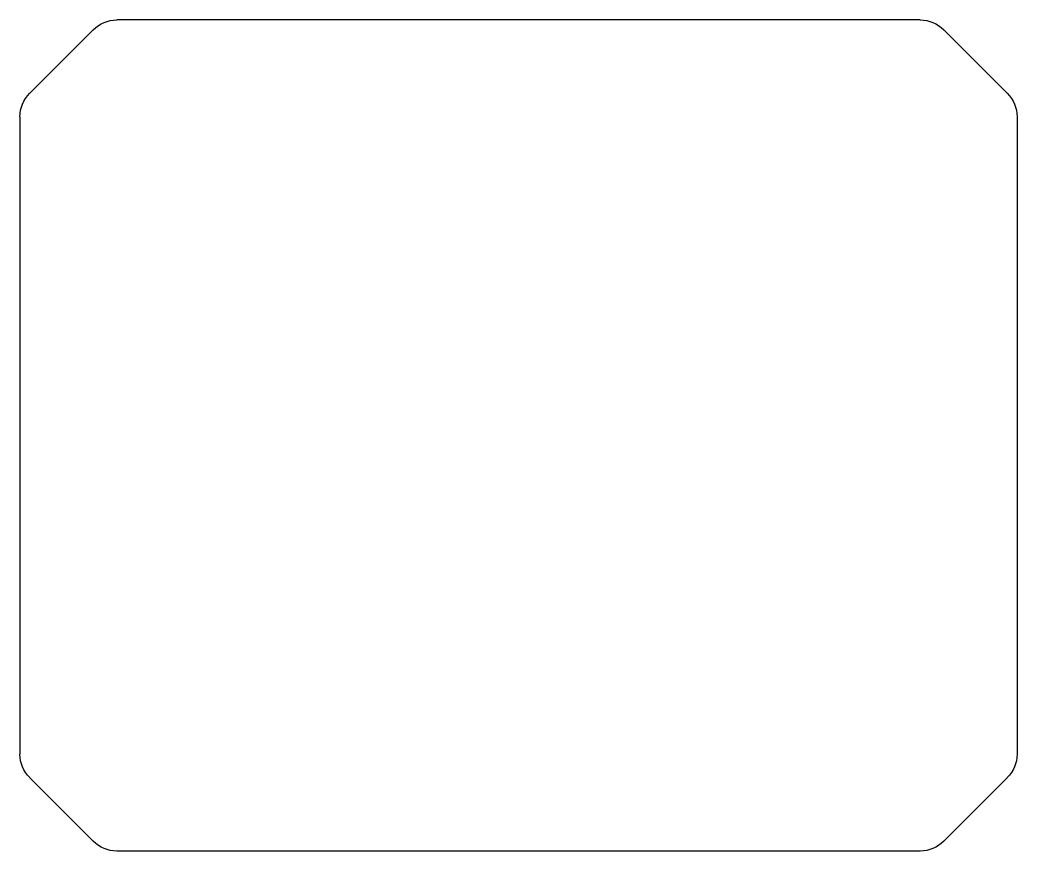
# Model space of a CAD drawing. Extents: x 15 to 315, y -23 to 227.
import ezdxf

# ---------------------------------------------------------------- set-up
doc = ezdxf.new("R2010")
doc.units = 0
doc.header["$LTSCALE"] = 12.7
doc.layers.add('VISIBLE', color=7, linetype='CONTINUOUS')

msp = doc.modelspace()

# ---------------------------------------------------------------- linework, layer by layer
at = {"layer": 'VISIBLE'}
for p, q in [((285.83, 227.21), (44.11, 227.21)), ((17.9, 205.14), (37.04, 224.28)), ((292.9, 224.28), (312.04, 205.14)), ((14.97, 198.07), (14.97, 6.36)), ((314.97, 198.07), (314.97, 6.36)), ((37.04, -19.86), (17.9, -0.72)), ((312.04, -0.72), (292.9, -19.86)), ((285.83, -22.79), (44.11, -22.79))]:
    msp.add_line(p, q, dxfattribs=at)
at = {"layer": 'VISIBLE', "extrusion": (0, 0, -1)}
for centre, start, end in [((-44.11, 217.21), 45, 90), ((-285.83, 217.21), 90, 135), ((-24.97, 198.07), 0, 45), ((-304.97, 198.07), 135, 180), ((-24.97, 6.36), 315, 0), ((-304.97, 6.36), 180, 225), ((-44.11, -12.79), 270, 315), ((-285.83, -12.79), 225, 270)]:
    msp.add_arc(centre, 10, start, end, dxfattribs=at)

doc.saveas('drawing.dxf')
